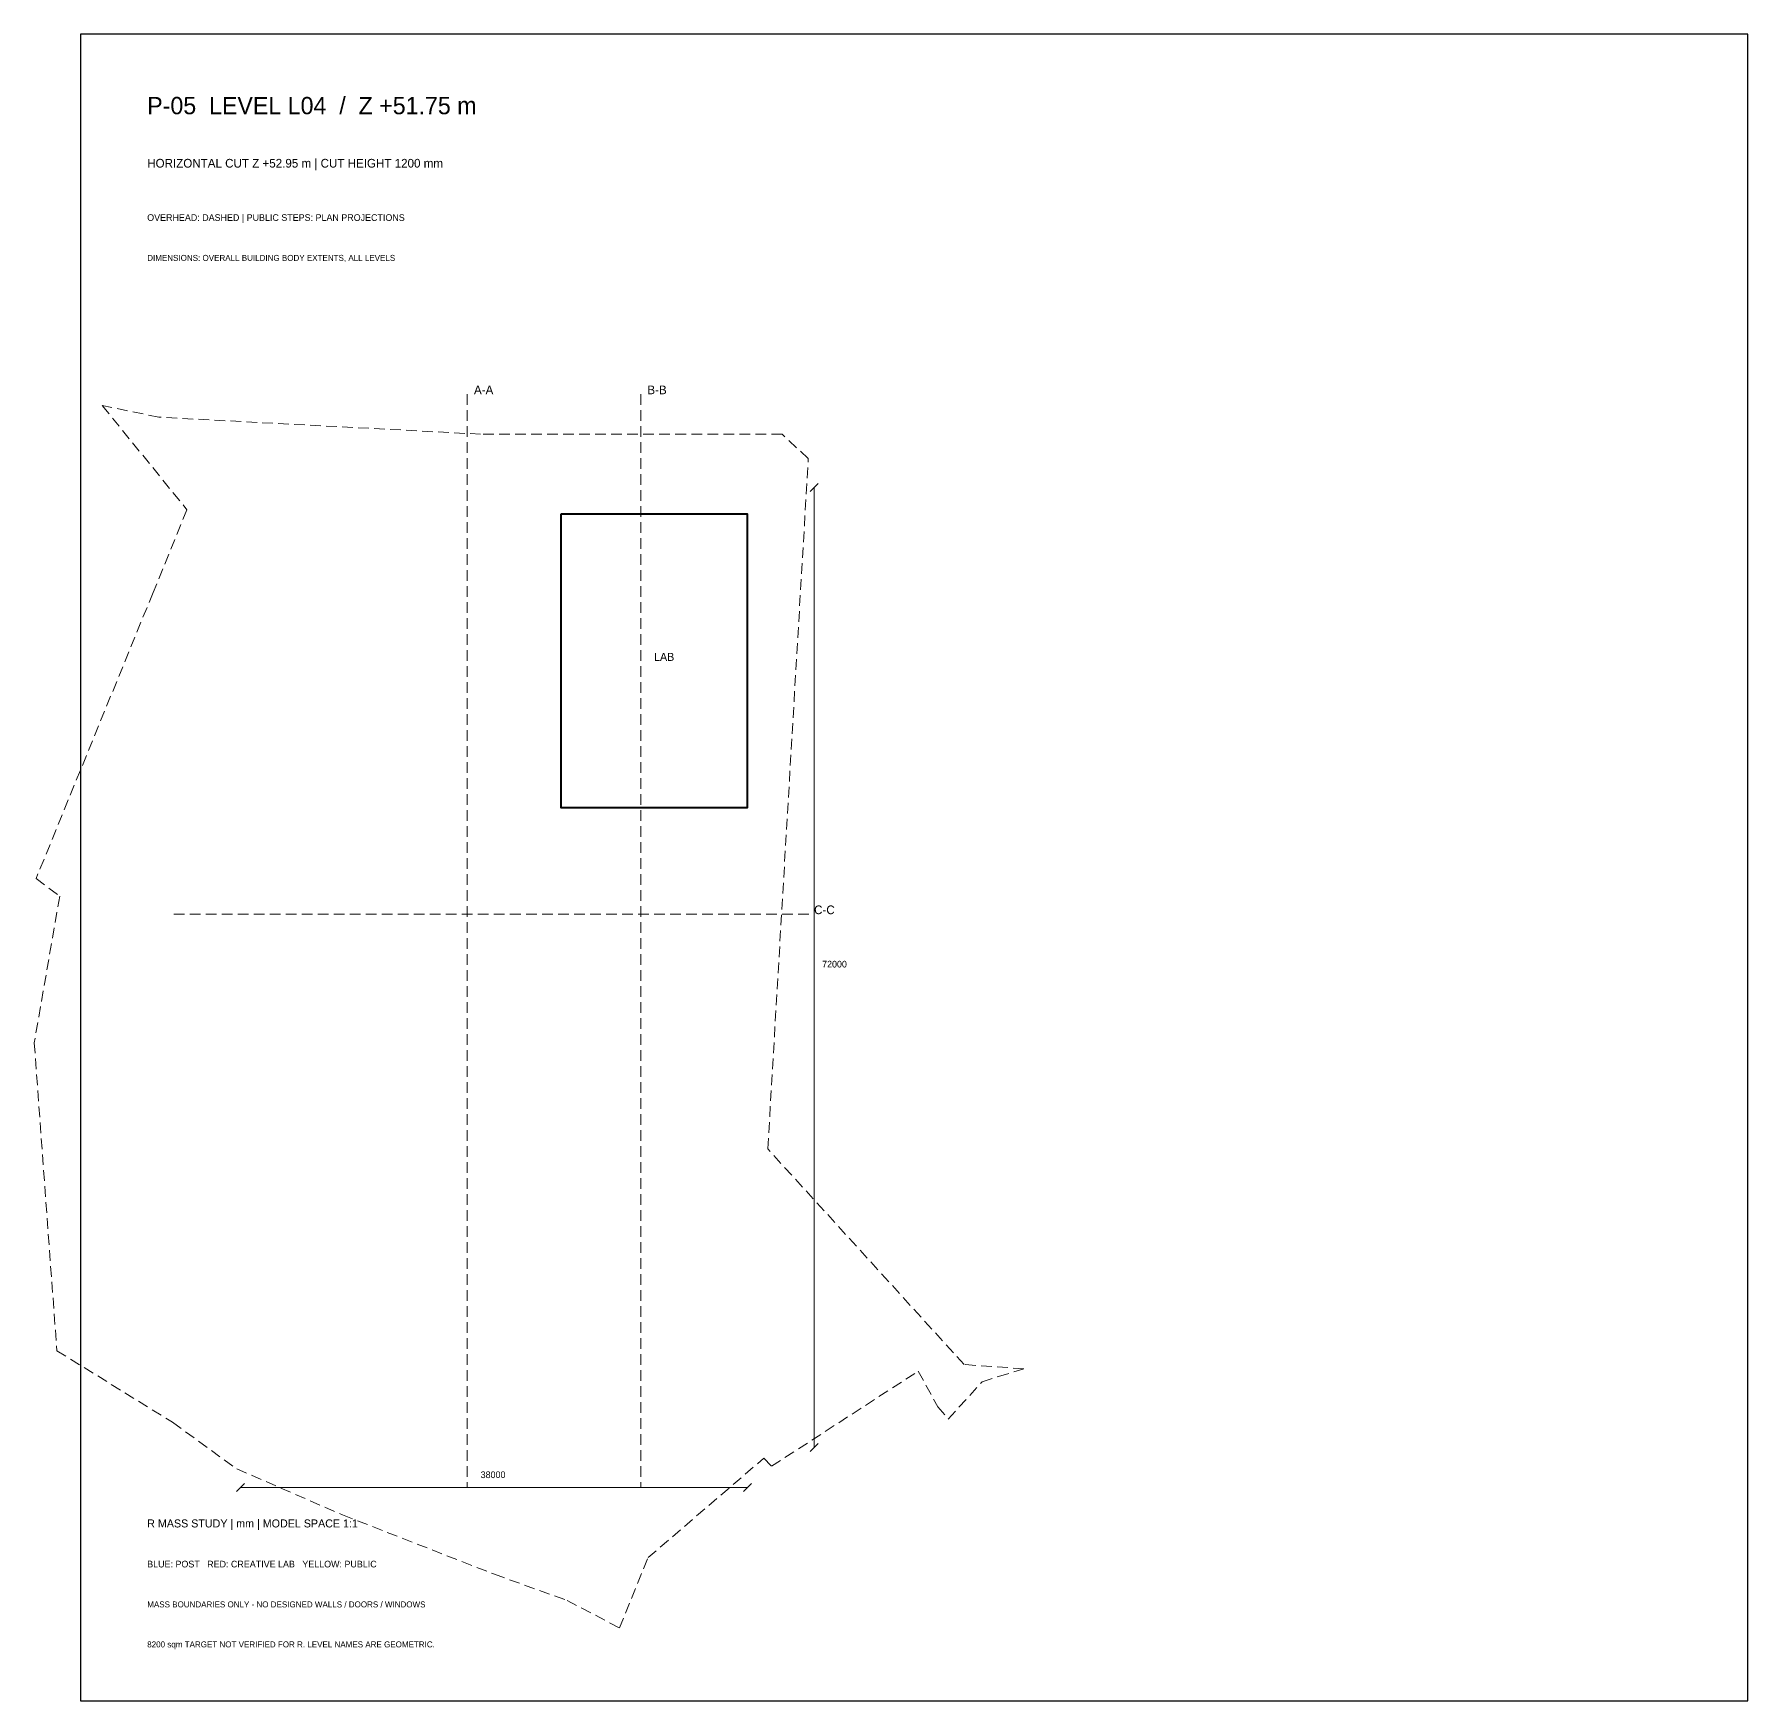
# Model space of a CAD drawing. Header units: millimetres. Extents: x -33468 to 375000, y -515000 to 30000.
# Drawn here: x 106532 to 235000, y -235000 to -110000 of the extents above; entities that cross this region are included whole.
import ezdxf

# ---------------------------------------------------------------- set-up
doc = ezdxf.new("R2010")
doc.units = ezdxf.units.MM
doc.linetypes.add('R_DASHED', pattern=[1200, 800, -400])
for name, color, linetype, lineweight in [('CUTLINE', 6, 'R_DASHED', 18), ('DIM', 7, 'Continuous', 13), ('FRAME', 7, 'Continuous', 25), ('LAB', 1, 'Continuous', 40), ('SITE', 8, 'R_DASHED', 13), ('TEXT', 7, 'Continuous', 18)]:
    doc.layers.add(name, color=color, linetype=linetype, lineweight=lineweight)

msp = doc.modelspace()

# ---------------------------------------------------------------- linework, layer by layer
at = {"layer": 'CUTLINE'}
for points in [[(139000, -137000), (139000, -219000)], [(152000, -137000), (152000, -219000)], [(117000, -176000), (165000, -176000)]]:
    msp.add_lwpolyline(points, dxfattribs=at)
at = {"layer": 'DIM'}
for points in [[(164700, -144300), (165300, -143700)], [(165000, -216000), (165000, -144000)], [(164700, -216300), (165300, -215700)], [(121700, -219300), (122300, -218700)], [(122000, -219000), (160000, -219000)], [(159700, -219300), (160300, -218700)]]:
    msp.add_lwpolyline(points, dxfattribs=at)
at = {"layer": 'FRAME'}
msp.add_lwpolyline([(110000, -235000), (235000, -235000), (235000, -110000), (110000, -110000)], close=True, dxfattribs=at)
at = {"layer": 'LAB'}
msp.add_lwpolyline([(146000, -146000), (146000, -168000), (160000, -168000), (160000, -146000)], close=True, dxfattribs=at)
at = {"layer": 'SITE'}
msp.add_lwpolyline([(161529, -193608), (164565, -141825), (162596, -140000), (140000, -140000), (123241, -139114), (115876, -138724), (111632, -137853), (117982, -145666), (115439, -151883), (106670, -173325), (108438, -174660), (106532, -185639), (108227, -208745), (116894, -214114), (121713, -217610), (129651, -221058), (141030, -225516), (146485, -227470), (150405, -229542), (152555, -224266), (161226, -216812), (161810, -217414), (172808, -210280), (174273, -212958), (175062, -213883), (177589, -211070), (178827, -210687), (180727, -210099), (176252, -209779)], close=True, dxfattribs=at)

# ---------------------------------------------------------------- texts
at = {"layer": 'TEXT'}
for s, height, p in [('P-05  LEVEL L04  /  Z +51.75 m', 1300, (115000, -116000)), ('HORIZONTAL CUT Z +52.95 m | CUT HEIGHT 1200 mm', 650, (115000, -120000)), ('OVERHEAD: DASHED | PUBLIC STEPS: PLAN PROJECTIONS', 500, (115000, -124000)), ('DIMENSIONS: OVERALL BUILDING BODY EXTENTS, ALL LEVELS', 450, (115000, -127000)), ('A-A', 650, (139500, -137000)), ('B-B', 650, (152500, -137000)), ('LAB', 600, (153000, -157000)), ('C-C', 650, (165000, -176000)), ('72000', 500, (165600, -180000)), ('38000', 500, (140000, -218300)), ('R MASS STUDY | mm | MODEL SPACE 1:1', 600, (115000, -222000)), ('BLUE: POST   RED: CREATIVE LAB   YELLOW: PUBLIC', 500, (115000, -225000)), ('MASS BOUNDARIES ONLY - NO DESIGNED WALLS / DOORS / WINDOWS', 450, (115000, -228000)), ('8200 sqm TARGET NOT VERIFIED FOR R. LEVEL NAMES ARE GEOMETRIC.', 450, (115000, -231000))]:
    msp.add_text(s, height=height, dxfattribs=at).set_placement(p)

doc.saveas('drawing.dxf')
